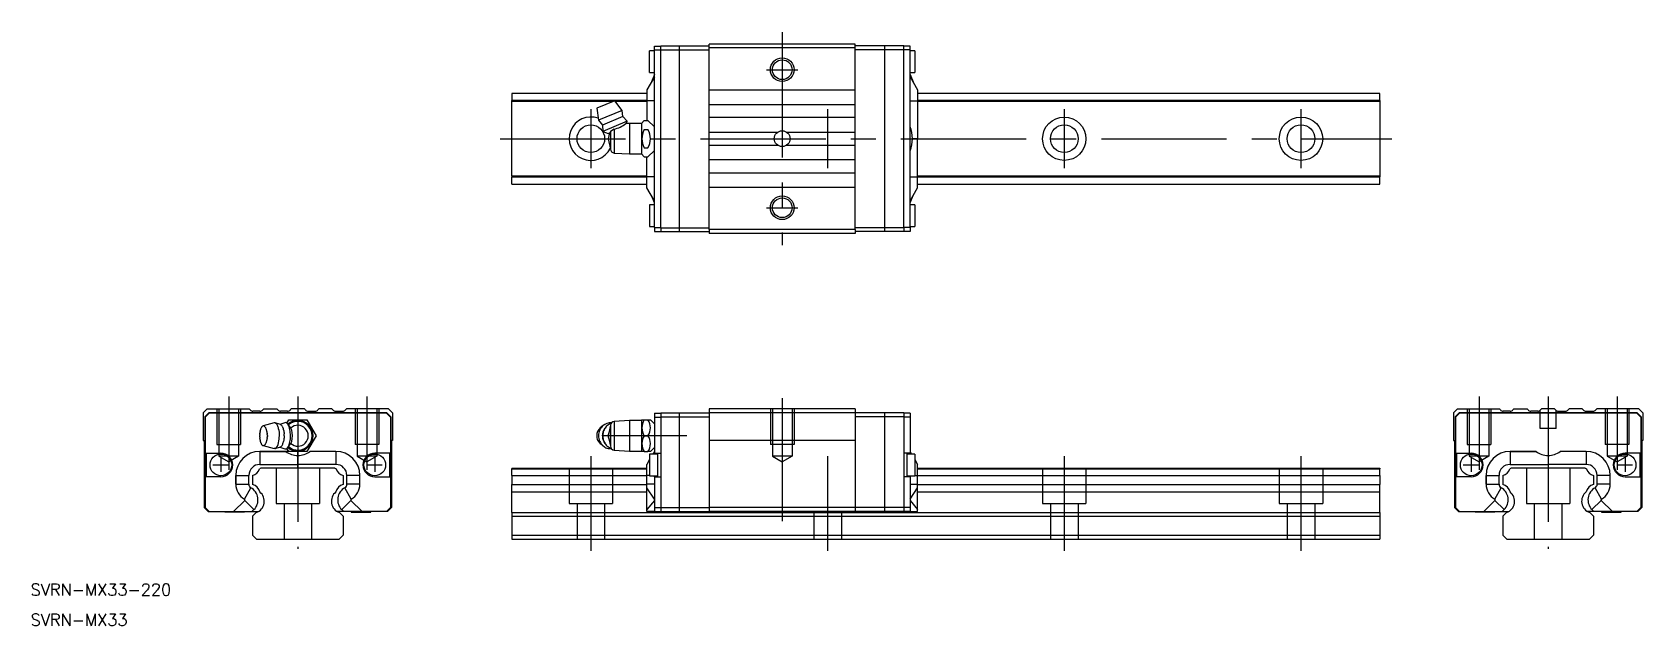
# Model space of a CAD drawing. Extents: x -67 to 341, y -22 to 128.
import ezdxf

# ---------------------------------------------------------------- set-up
doc = ezdxf.new("R2010")
doc.units = 0
doc.linetypes.add('CENTER', pattern=[50.8, 31.75, -6.35, 6.35, -6.35])
doc.linetypes.add('DASHED', pattern=[19.05, 12.7, -6.35])
doc.layers.get('0').update_dxf_attribs({"linetype": 'CONTINUOUS'})
doc.layers.add('CENTER', color=1, linetype='CENTER')
doc.styles.get("Standard").update_dxf_attribs({"font": 'txt.shx', "height": 3, "bigfont": 'bigfont.shx'})

msp = doc.modelspace()

# ---------------------------------------------------------------- linework, layer by layer
at = {"color": 7, "linetype": 'CONTINUOUS'}
for p, q in [((89.17, 118.25), (89.17, 123.75)), ((89.17, 118.25), (89.17, 123.75)), ((90.37, 123.75), (89.17, 123.75)), ((90.37, 123.75), (89.17, 123.75)), ((90.37, 125), (91.97, 125)), ((90.37, 124), (90.37, 125)), ((90.37, 79), (90.37, 124)), ((90.37, 124), (91.97, 124)), ((91.97, 125.05), (104.27, 125.05)), ((91.97, 124.05), (91.97, 125.05)), ((91.97, 78.95), (91.97, 124.05)), ((91.97, 124.05), (104.27, 124.05)), ((96.77, 77.95), (96.77, 125.05)), ((141.27, 125.5), (104.27, 125.5)), ((104.27, 124.5), (104.27, 125.5)), ((141.27, 124.5), (104.27, 124.5)), ((104.27, 78.5), (104.27, 124.5)), ((141.27, 124.5), (141.27, 125.5)), ((153.57, 125.05), (141.27, 125.05)), ((141.27, 78.5), (141.27, 124.5)), ((153.57, 124.05), (141.27, 124.05)), ((148.77, 77.95), (148.77, 125.05)), ((153.57, 124.05), (153.57, 125.05)), ((155.17, 125), (153.57, 125)), ((153.57, 78.95), (153.57, 124.05)), ((155.17, 124), (153.57, 124)), ((155.17, 124), (155.17, 125)), ((155.17, 79), (155.17, 124)), ((156.37, 123.75), (155.17, 123.75)), ((156.37, 123.75), (156.37, 118.25)), ((90.37, 117.23), (88.47, 113.93)), ((90.37, 117.23), (88.47, 113.93)), ((89.17, 118.25), (90.37, 118.25)), ((89.17, 118.25), (90.37, 118.25)), ((90.37, 117.78), (89.6, 115.9)), ((90.37, 117.78), (89.6, 115.9)), ((155.17, 118.25), (156.37, 118.25)), ((155.17, 117.78), (155.94, 115.9)), ((155.17, 117.23), (157.07, 113.93)), ((88.47, 113), (54.27, 113)), ((54.27, 113), (54.27, 111.2)), ((88.47, 111.2), (54.27, 111.2)), ((54.27, 110.9), (54.27, 111.2)), ((54.27, 92.1), (54.27, 110.9)), ((79.8, 110.9), (54.27, 110.9)), ((80.38, 111.14), (75.76, 109.23)), ((82.23, 108.66), (80.38, 111.14)), ((88.47, 110.9), (80.56, 110.9)), ((88.47, 113.93), (88.47, 111.13)), ((88.47, 113.93), (88.47, 111.13)), ((88.47, 111.13), (88.47, 106.12)), ((88.47, 111.13), (88.47, 106.12)), ((90.37, 111.13), (88.47, 111.13)), ((90.37, 111.13), (88.47, 111.13)), ((141.27, 113.85), (104.27, 113.85)), ((155.17, 111.13), (157.07, 111.13)), ((157.07, 113.93), (157.07, 111.13)), ((274.27, 113), (157.07, 113)), ((274.27, 111.2), (157.07, 111.2)), ((157.07, 111.13), (157.07, 101.5)), ((274.27, 110.9), (157.07, 110.9)), ((274.27, 111.2), (274.27, 113)), ((274.27, 111.2), (274.27, 110.9)), ((274.27, 110.9), (274.27, 92.1)), ((75.76, 109.23), (76.21, 106.17)), ((82.23, 108.66), (76.21, 106.17)), ((76.21, 106.17), (77.18, 104.94)), ((82.41, 107.11), (77.18, 104.94)), ((82.41, 107.11), (82.23, 108.66)), ((83.46, 105.92), (82.41, 107.11)), ((104.27, 110.15), (141.27, 110.15)), ((141.27, 106.85), (104.27, 106.85)), ((77.18, 104.94), (77.28, 103.36)), ((83.46, 105.92), (77.28, 103.36)), ((77.28, 103.36), (78.67, 102.86)), ((78.67, 102.86), (79.15, 103.05)), ((79.01, 103), (78.67, 101.5)), ((79.27, 103.31), (79.15, 103.05)), ((80.15, 103.95), (79.27, 103.31)), ((79.27, 103.31), (79.27, 98.85)), ((80.15, 103.95), (80.15, 97.86)), ((83.18, 105.32), (83.46, 105.92)), ((84.07, 105.37), (83.18, 105.32)), ((83.18, 105.32), (83.18, 105.32)), ((83.18, 105.32), (83.18, 105.32)), ((84.07, 105.37), (84.07, 97.63)), ((87.07, 105.37), (84.07, 105.37)), ((87.81, 106.12), (87.07, 105.37)), ((87.07, 105.37), (87.07, 97.63)), ((87.81, 106.12), (88.75, 106.12)), ((87.81, 103.81), (88.75, 103.81)), ((90.37, 104.5), (88.75, 106.12)), ((104.27, 103.15), (121.64, 103.15)), ((123.9, 103.15), (141.27, 103.15)), ((78.67, 101.5), (79.27, 98.85)), ((87.81, 99.19), (88.75, 99.19)), ((88.75, 96.88), (90.37, 98.5)), ((104.27, 99.85), (121.64, 99.85)), ((123.9, 99.85), (141.27, 99.85)), ((157.07, 101.5), (155.76, 101.5)), ((157.07, 91.87), (157.07, 101.5)), ((80.15, 97.86), (84.07, 97.63)), ((84.07, 97.63), (87.07, 97.63)), ((87.07, 97.63), (87.81, 96.88)), ((87.81, 96.88), (88.75, 96.88)), ((88.47, 91.87), (88.47, 96.88)), ((141.27, 96.15), (104.27, 96.15)), ((54.27, 92.1), (88.47, 92.1)), ((54.27, 92.1), (54.27, 91.8)), ((54.27, 91.8), (88.47, 91.8)), ((54.27, 90), (54.27, 91.8)), ((54.27, 90), (88.47, 90)), ((88.47, 89.07), (88.47, 91.87)), ((90.37, 91.87), (88.47, 91.87)), ((104.27, 92.85), (141.27, 92.85)), ((155.17, 91.87), (157.07, 91.87)), ((157.07, 92.1), (274.27, 92.1)), ((157.07, 89.07), (157.07, 91.87)), ((157.07, 91.8), (274.27, 91.8)), ((157.07, 90), (274.27, 90)), ((274.27, 92.1), (274.27, 91.8)), ((274.27, 90), (274.27, 91.8)), ((90.37, 85.77), (88.47, 89.07)), ((90.37, 85.22), (89.6, 87.1)), ((141.27, 89.15), (104.27, 89.15)), ((155.17, 85.77), (157.07, 89.07)), ((155.17, 85.22), (155.94, 87.1)), ((89.17, 84.75), (89.17, 79.25)), ((90.37, 84.75), (89.17, 84.75)), ((156.37, 84.75), (155.17, 84.75)), ((156.37, 84.75), (156.37, 79.25)), ((89.17, 79.25), (90.37, 79.25)), ((90.37, 79), (90.37, 78)), ((90.37, 79), (91.97, 79)), ((90.37, 78), (91.97, 78)), ((91.97, 78.95), (104.27, 78.95)), ((91.97, 78.95), (91.97, 77.95)), ((91.97, 77.95), (104.27, 77.95)), ((141.27, 78.5), (104.27, 78.5)), ((104.27, 78.5), (104.27, 77.5)), ((153.57, 78.95), (141.27, 78.95)), ((141.27, 78.5), (141.27, 77.5)), ((153.57, 77.95), (141.27, 77.95)), ((155.17, 79), (153.57, 79)), ((153.57, 78.95), (153.57, 77.95)), ((155.17, 78), (153.57, 78)), ((155.17, 79.25), (156.37, 79.25)), ((155.17, 79), (155.17, 78)), ((141.27, 77.5), (104.27, 77.5)), ((-23, 33), (-24, 32)), ((-23, 33), (-12.35, 33)), ((-12.09, 32.74), (-12.35, 33)), ((-8.65, 33), (-8.91, 32.74)), ((-8.65, 33), (-5.35, 33)), ((-5.09, 32.74), (-5.35, 33)), ((-1.65, 33), (-1.91, 32.74)), ((1.65, 33), (-1.65, 33)), ((1.65, 33), (1.91, 32.74)), ((5.09, 32.74), (5.35, 33)), ((8.65, 33), (5.35, 33)), ((8.65, 33), (8.91, 32.74)), ((12.09, 32.74), (12.35, 33)), ((23, 33), (12.35, 33)), ((23, 33), (24, 32)), ((141.27, 33), (104.27, 33)), ((104.27, 33), (104.27, 32)), ((141.27, 33), (141.27, 32)), ((293.91, 33), (292.91, 32)), ((293.91, 33), (304.56, 33)), ((304.81, 32.74), (304.56, 33)), ((308.26, 33), (308, 32.74)), ((308.26, 33), (311.56, 33)), ((311.81, 32.74), (311.56, 33)), ((315.26, 33), (315, 32.74)), ((318.56, 33), (315.26, 33)), ((318.56, 33), (318.81, 32.74)), ((322, 32.74), (322.26, 33)), ((325.56, 33), (322.26, 33)), ((325.56, 33), (325.81, 32.74)), ((329, 32.74), (329.26, 33)), ((339.91, 33), (329.26, 33)), ((339.91, 33), (340.91, 32)), ((-24, 32), (-24, 25)), ((-22.55, 32), (-23.55, 31)), ((-23.55, 31), (-23.55, 17.05)), ((-22.5, 31.9), (-23.5, 30.9)), ((-23.5, 30.9), (-23.5, 21.8)), ((22.55, 32), (-22.55, 32)), ((22.5, 31.9), (-22.5, 31.9)), ((-11.6, 32.05), (-11.88, 32.05)), ((-9.61, 32.45), (-11.39, 32.45)), ((-6.04, 29.44), (-8.78, 28.69)), ((-4.4, 29.02), (-5.77, 29.44)), ((-3.32, 29.51), (-4.54, 29.06)), ((-2.61, 32.45), (-4.39, 32.45)), ((-2.77, 29.4), (-2.31, 30.2)), ((-2.14, 28.62), (-2.56, 29.18)), ((-2.31, 30.2), (2.31, 30.2)), ((-1.81, 28.13), (-2.14, 28.62)), ((2.31, 30.2), (4.62, 26.2)), ((2.61, 32.45), (4.39, 32.45)), ((9.61, 32.45), (11.39, 32.45)), ((22.5, 31.9), (23.5, 30.9)), ((22.55, 32), (23.55, 31)), ((23.5, 30.9), (23.5, 21.8)), ((23.55, 31), (23.55, 8)), ((24, 32), (24, 25)), ((77.38, 28.78), (76.66, 28.18)), ((79.27, 28.85), (78.67, 26.2)), ((79.27, 28.85), (79.27, 23.55)), ((84.07, 30.07), (80.15, 29.84)), ((80.15, 29.84), (80.15, 22.56)), ((84.07, 30.07), (84.07, 22.32)), ((87.07, 30.07), (84.07, 30.07)), ((87.2, 30.2), (87.07, 30.07)), ((87.07, 30.07), (87.07, 22.32)), ((87.2, 30.2), (87.81, 30.2)), ((87.81, 30.2), (88.75, 30.2)), ((88.75, 30.2), (89.37, 30.2)), ((90.37, 29.2), (89.37, 30.2)), ((90.37, 31.9), (91.97, 31.9)), ((90.37, 31.9), (90.37, 30.9)), ((90.37, 30.9), (90.37, 21.8)), ((90.37, 30.9), (91.97, 30.9)), ((91.97, 32), (104.27, 32)), ((91.97, 32), (91.97, 31)), ((91.97, 31), (104.27, 31)), ((91.97, 31), (91.97, 8)), ((96.77, 7), (96.77, 32)), ((102.27, 32.05), (104.27, 32.05)), ((102.27, 32), (102.27, 32.05)), ((141.27, 32), (104.27, 32)), ((104.27, 32), (104.27, 25)), ((153.57, 32), (141.27, 32)), ((141.27, 32), (141.27, 25)), ((153.57, 31), (141.27, 31)), ((148.77, 7), (148.77, 32)), ((153.57, 32), (153.57, 31)), ((155.17, 31.9), (153.57, 31.9)), ((153.57, 31), (153.57, 8)), ((155.17, 30.9), (153.57, 30.9)), ((155.17, 31.9), (155.17, 30.9)), ((155.17, 30.9), (155.17, 21.8)), ((292.91, 32), (292.91, 25)), ((294.36, 32), (293.36, 31)), ((293.36, 31), (293.36, 17.05)), ((294.41, 31.9), (293.41, 30.9)), ((293.41, 30.9), (293.41, 21.8)), ((339.46, 32), (294.36, 32)), ((339.41, 31.9), (294.41, 31.9)), ((305.31, 32.05), (305.02, 32.05)), ((307.29, 32.45), (305.52, 32.45)), ((314.29, 32.45), (312.52, 32.45)), ((319.52, 32.45), (321.29, 32.45)), ((326.52, 32.45), (328.29, 32.45)), ((339.41, 31.9), (340.41, 30.9)), ((339.46, 32), (340.46, 31)), ((340.41, 30.9), (340.41, 21.8)), ((340.46, 31), (340.46, 8)), ((340.91, 32), (340.91, 25)), ((-24, 25), (-23.75, 25)), ((-23.75, 25), (-23.75, 8)), ((-1.55, 27.63), (-1.81, 28.13)), ((-1.81, 24.27), (-1.55, 24.77)), ((4.62, 26.2), (2.31, 22.2)), ((23.75, 25), (23.75, 8)), ((24, 25), (23.75, 25)), ((78.67, 26.2), (79.27, 23.55)), ((87.81, 26.2), (88.75, 26.2)), ((141.27, 25), (104.27, 25)), ((104.27, 25), (104.27, 8)), ((141.27, 25), (141.27, 8)), ((292.91, 25), (293.16, 25)), ((293.16, 25), (293.16, 8)), ((340.66, 25), (340.66, 8)), ((340.91, 25), (340.66, 25)), ((-23.5, 21.8), (-19.5, 21.8)), ((-23.25, 21.8), (-23.25, 15.8)), ((-3.04, 22.23), (-9.63, 22.23)), ((-9.63, 22.23), (-3.04, 22.23)), ((-9.63, 22.23), (-9.63, 18.93)), ((-9.63, 22.23), (-9.63, 18.93)), ((-8.78, 23.71), (-6.04, 22.96)), ((-5.77, 22.96), (-4.4, 23.38)), ((-4.54, 23.34), (-3.32, 22.89)), ((-2.33, 22.23), (-3.04, 22.23)), ((-2.31, 22.2), (-2.77, 23)), ((-2.56, 23.22), (-2.14, 23.78)), ((2.31, 22.2), (-2.31, 22.2)), ((-2.14, 23.78), (-1.81, 24.27)), ((0, 21.22), (0, 22.2)), ((0, 21.21), (0, 21.22)), ((0, 21.2), (0, 21.21)), ((0, 18.93), (0, 21.2)), ((0, 18.93), (0, 21.2)), ((9.63, 22.23), (3.04, 22.23)), ((9.63, 22.23), (9.63, 18.93)), ((23.5, 21.8), (19.5, 21.8)), ((23.25, 21.8), (23.25, 15.8)), ((23.25, 21.8), (23.25, 15.8)), ((80.15, 22.56), (84.07, 22.32)), ((84.07, 22.32), (87.07, 22.32)), ((87.07, 22.32), (87.2, 22.2)), ((87.81, 22.2), (87.2, 22.2)), ((87.81, 22.2), (88.75, 22.2)), ((89.37, 22.2), (88.75, 22.2)), ((89.17, 21.55), (89.17, 16.05)), ((91.17, 21.55), (89.17, 21.55)), ((89.37, 22.2), (90.37, 23.2)), ((90.37, 22.23), (89.98, 21.55)), ((90.37, 21.8), (91.97, 21.8)), ((90.37, 21.55), (90.37, 21.8)), ((91.17, 21.8), (91.17, 15.8)), ((91.17, 21.8), (91.17, 15.8)), ((155.17, 21.8), (153.57, 21.8)), ((154.37, 21.8), (154.37, 15.8)), ((156.37, 21.55), (154.37, 21.55)), ((155.17, 22.23), (155.56, 21.55)), ((155.17, 21.55), (155.17, 21.8)), ((156.37, 21.55), (156.37, 16.05)), ((293.41, 21.8), (297.41, 21.8)), ((293.66, 21.8), (293.66, 15.8)), ((307.28, 22.23), (307.28, 18.93)), ((307.28, 22.23), (307.28, 18.93)), ((307.28, 22.23), (313.87, 22.23)), ((313.87, 22.23), (307.28, 22.23)), ((326.54, 22.23), (319.95, 22.23)), ((326.54, 22.23), (326.54, 18.93)), ((340.41, 21.8), (336.41, 21.8)), ((340.16, 21.8), (340.16, 15.8)), ((340.16, 21.8), (340.16, 15.8)), ((-23.55, 17.05), (-23.55, 12.95)), ((-23.55, 12.95), (-23.55, 17.05)), ((-23.55, 17.05), (-23.25, 17.05)), ((-9.4, 18), (-9.7, 17.83)), ((-9.63, 18.93), (0, 18.93)), ((-9.63, 18.93), (0, 18.93)), ((9.4, 18), (-9.4, 18)), ((9.63, 18.93), (0, 18.93)), ((0, 18), (0, 18.93)), ((9.4, 18), (9.7, 17.83)), ((54.27, 18), (88.47, 18)), ((54.27, 18), (54.27, 17.83)), ((54.27, 17.83), (88.47, 17.83)), ((54.27, 16.15), (54.27, 17.83)), ((89.17, 20.15), (88.47, 18.93)), ((88.47, 16.13), (88.47, 18.93)), ((156.37, 20.15), (157.07, 18.93)), ((157.07, 16.13), (157.07, 18.93)), ((157.07, 18), (274.27, 18)), ((157.07, 17.83), (274.27, 17.83)), ((274.27, 18), (274.27, 17.83)), ((274.27, 16.15), (274.27, 17.83)), ((293.36, 12.95), (293.36, 17.05)), ((293.36, 17.05), (293.36, 12.95)), ((293.36, 17.05), (293.66, 17.05)), ((307.51, 18), (307.2, 17.83)), ((307.28, 18.93), (316.91, 18.93)), ((307.28, 18.93), (316.91, 18.93)), ((326.31, 18), (307.51, 18)), ((326.54, 18.93), (316.91, 18.93)), ((326.31, 18), (326.61, 17.83)), ((-23.55, 12.95), (-23.55, 8)), ((-23.55, 12.95), (-23.5, 12.95)), ((-23.5, 15.8), (-23.5, 8)), ((-19.5, 15.8), (-23.5, 15.8)), ((-15.73, 16.13), (-15.73, 13.9)), ((-15.73, 13.9), (-15.73, 16.13)), ((-15.73, 16.13), (-12.43, 16.13)), ((-15.73, 16.13), (-12.43, 16.13)), ((-15.73, 13.9), (-12.43, 13.9)), ((-15.73, 13.9), (-12.43, 13.9)), ((-13.51, 10.14), (-11.91, 13.03)), ((-13.51, 10.14), (-11.91, 13.03)), ((-12.43, 13.9), (-12.43, 16.13)), ((-12.43, 13.9), (-12.43, 16.13)), ((-11.5, 16.15), (-11.5, 13.85)), ((11.5, 16.15), (11.5, 13.85)), ((13.51, 10.14), (11.91, 13.03)), ((15.73, 16.13), (12.43, 16.13)), ((12.43, 13.9), (12.43, 16.13)), ((15.73, 13.9), (12.43, 13.9)), ((15.73, 13.9), (15.73, 16.13)), ((19.5, 15.8), (23.5, 15.8)), ((23.5, 15.8), (23.5, 8)), ((54.27, 16.15), (88.47, 16.15)), ((54.27, 16.15), (54.27, 13.85)), ((54.27, 13.85), (88.47, 13.85)), ((54.27, 11.96), (54.27, 13.85)), ((88.47, 13.9), (88.47, 16.13)), ((89.17, 16.13), (88.47, 16.13)), ((90.37, 13.9), (88.47, 13.9)), ((88.47, 13.03), (88.47, 13.9)), ((90.37, 10.14), (88.47, 13.03)), ((88.47, 7.49), (88.47, 13.03)), ((89.17, 16.05), (91.17, 16.05)), ((90.37, 15.8), (90.37, 16.05)), ((90.37, 15.8), (90.37, 8)), ((90.37, 15.8), (91.97, 15.8)), ((155.17, 15.8), (153.57, 15.8)), ((154.37, 16.05), (156.37, 16.05)), ((155.17, 15.8), (155.17, 16.05)), ((155.17, 15.8), (155.17, 8)), ((155.17, 13.9), (157.07, 13.9)), ((155.17, 10.14), (157.07, 13.03)), ((156.37, 16.13), (157.07, 16.13)), ((157.07, 16.15), (274.27, 16.15)), ((157.07, 13.9), (157.07, 16.13)), ((157.07, 13.03), (157.07, 13.9)), ((157.07, 13.85), (274.27, 13.85)), ((157.07, 7.49), (157.07, 13.03)), ((274.27, 16.15), (274.27, 13.85)), ((274.27, 11.96), (274.27, 13.85)), ((293.36, 12.95), (293.36, 8)), ((293.36, 12.95), (293.41, 12.95)), ((293.41, 15.8), (293.41, 8)), ((297.41, 15.8), (293.41, 15.8)), ((301.18, 16.13), (304.48, 16.13)), ((301.18, 16.13), (304.48, 16.13)), ((301.18, 13.9), (301.18, 16.13)), ((301.18, 16.13), (301.18, 13.9)), ((301.18, 13.9), (304.48, 13.9)), ((301.18, 13.9), (304.48, 13.9)), ((303.4, 10.14), (304.99, 13.03)), ((303.4, 10.14), (304.99, 13.03)), ((304.48, 13.9), (304.48, 16.13)), ((304.48, 13.9), (304.48, 16.13)), ((305.41, 16.15), (305.41, 13.85)), ((328.41, 16.15), (328.41, 13.85)), ((330.41, 10.14), (328.82, 13.03)), ((332.64, 16.13), (329.34, 16.13)), ((329.34, 13.9), (329.34, 16.13)), ((332.64, 13.9), (329.34, 13.9)), ((332.64, 13.9), (332.64, 16.13)), ((336.41, 15.8), (340.41, 15.8)), ((340.41, 15.8), (340.41, 8)), ((-13.46, 9.82), (-16.28, 7)), ((-16.28, 7), (-13.46, 9.82)), ((-13.46, 9.82), (-11.13, 7.49)), ((-13.46, 9.82), (-11.13, 7.49)), ((13.46, 9.82), (11.13, 7.49)), ((16.28, 7), (13.46, 9.82)), ((54.27, 6.76), (54.27, 11.96)), ((54.27, 11.96), (88.47, 11.96)), ((90.37, 9.82), (88.47, 7.49)), ((155.17, 9.82), (157.07, 7.49)), ((157.07, 11.96), (274.27, 11.96)), ((274.27, 6.76), (274.27, 11.96)), ((300.62, 7), (303.44, 9.82)), ((303.44, 9.82), (300.62, 7)), ((303.44, 9.82), (305.78, 7.49)), ((303.44, 9.82), (305.78, 7.49)), ((330.37, 9.82), (328.03, 7.49)), ((333.19, 7), (330.37, 9.82)), ((-23.75, 8), (-22.75, 7)), ((-23.55, 8), (-22.55, 7)), ((-23.5, 8), (-22.5, 7)), ((-22.75, 7), (-22.55, 7)), ((-22.55, 7), (-22.5, 7)), ((-22.5, 7), (-16.28, 7)), ((-18.5, 6.96), (-18.5, 6.8)), ((-13.5, 6.8), (-18.5, 6.8)), ((-16.28, 7), (-11.62, 7)), ((-16.28, 7), (-11.62, 7)), ((-13.5, 6.8), (-13.5, 7)), ((-11.62, 7), (-11.13, 7.49)), ((-11.62, 7), (-11.13, 7.49)), ((-11.62, 7), (-10, 7)), ((-11.62, 7), (-10, 7)), ((-10.54, 6.76), (-11.5, 5.8)), ((-11.5, 5.8), (-11.5, 1)), ((11.62, 7), (10, 7)), ((10.54, 6.76), (11.5, 5.8)), ((11.62, 7), (11.13, 7.49)), ((11.5, 5.8), (11.5, 1)), ((16.28, 7), (11.62, 7)), ((13.5, 7), (13.5, 6.8)), ((13.5, 6.8), (18.5, 6.8)), ((22.5, 7), (16.28, 7)), ((18.5, 6.8), (18.5, 7)), ((23.5, 8), (22.5, 7)), ((22.55, 7), (22.5, 7)), ((23.55, 8), (22.55, 7)), ((22.75, 7), (22.55, 7)), ((23.75, 8), (22.75, 7)), ((54.27, 6.76), (274.27, 6.76)), ((54.27, 6.76), (54.27, 5.8)), ((54.27, 5.8), (274.27, 5.8)), ((54.27, 5.8), (54.27, 1)), ((88.47, 7), (88.47, 7.49)), ((90.37, 7), (88.47, 7)), ((90.37, 8), (90.37, 7)), ((90.37, 8), (91.97, 8)), ((90.37, 7), (91.97, 7)), ((91.97, 8), (91.97, 7)), ((91.97, 8), (104.27, 8)), ((91.97, 7), (104.27, 7)), ((141.27, 8), (104.27, 8)), ((104.27, 8), (104.27, 7)), ((141.27, 7), (104.27, 7)), ((141.27, 8), (141.27, 7)), ((153.57, 8), (141.27, 8)), ((153.57, 7), (141.27, 7)), ((153.57, 8), (153.57, 7)), ((155.17, 8), (153.57, 8)), ((155.17, 7), (153.57, 7)), ((155.17, 8), (155.17, 7)), ((155.17, 7), (157.07, 7)), ((157.07, 7), (157.07, 7.49)), ((274.27, 6.76), (274.27, 5.8)), ((274.27, 5.8), (274.27, 1)), ((293.16, 8), (294.16, 7)), ((293.36, 8), (294.36, 7)), ((293.41, 8), (294.41, 7)), ((294.16, 7), (294.36, 7)), ((294.36, 7), (294.41, 7)), ((294.41, 7), (300.62, 7)), ((298.41, 6.96), (298.41, 6.8)), ((303.41, 6.8), (298.41, 6.8)), ((300.62, 7), (305.29, 7)), ((300.62, 7), (305.29, 7)), ((303.41, 6.8), (303.41, 7)), ((305.29, 7), (305.78, 7.49)), ((305.29, 7), (305.78, 7.49)), ((305.29, 7), (306.9, 7)), ((305.29, 7), (306.9, 7)), ((306.36, 6.76), (305.41, 5.8)), ((305.41, 5.8), (305.41, 1)), ((328.52, 7), (326.91, 7)), ((327.45, 6.76), (328.41, 5.8)), ((328.52, 7), (328.03, 7.49)), ((328.41, 5.8), (328.41, 1)), ((333.19, 7), (328.52, 7)), ((330.41, 7), (330.41, 6.8)), ((330.41, 6.8), (335.41, 6.8)), ((339.41, 7), (333.19, 7)), ((335.41, 6.8), (335.41, 7)), ((340.41, 8), (339.41, 7)), ((339.46, 7), (339.41, 7)), ((340.46, 8), (339.46, 7)), ((339.66, 7), (339.46, 7)), ((340.66, 8), (339.66, 7)), ((-11.5, 1), (-10.5, 0)), ((-10.5, 0), (10.5, 0)), ((11.5, 1), (10.5, 0)), ((54.27, 1), (274.27, 1)), ((54.27, 1), (54.27, 0)), ((54.27, 0), (274.27, 0)), ((274.27, 1), (274.27, 0)), ((305.41, 1), (306.41, 0)), ((306.41, 0), (327.41, 0)), ((328.41, 1), (327.41, 0))]:
    msp.add_line(p, q, dxfattribs=at)
at = {"color": 3, "linetype": 'DASHED'}
for p, q in [((-20.5, 33), (-20.5, 24)), ((-20, 33), (-20, 21)), ((-15, 33), (-15, 21)), ((-14.5, 33), (-14.5, 24)), ((14.5, 33), (14.5, 24)), ((15, 33), (15, 21)), ((20, 33), (20, 21)), ((20.5, 33), (20.5, 24)), ((119.77, 33), (119.77, 24)), ((120.27, 33), (120.27, 21)), ((125.27, 33), (125.27, 21)), ((125.77, 33), (125.77, 24)), ((296.41, 33), (296.41, 24)), ((296.91, 33), (296.91, 21)), ((301.91, 33), (301.91, 21)), ((302.41, 33), (302.41, 24)), ((314.91, 28), (314.91, 32.66)), ((318.91, 28), (318.91, 32.66)), ((331.41, 33), (331.41, 24)), ((331.91, 33), (331.91, 21)), ((336.91, 33), (336.91, 21)), ((337.41, 33), (337.41, 24)), ((318.91, 28), (314.91, 28)), ((-20.5, 24), (-14.5, 24)), ((-20, 21), (-17.5, 19.56)), ((-15, 21), (-20, 21)), ((-15, 21), (-17.5, 19.56)), ((20.5, 24), (14.5, 24)), ((20, 21), (15, 21)), ((15, 21), (17.5, 19.56)), ((20, 21), (17.5, 19.56)), ((125.77, 24), (119.77, 24)), ((120.27, 21), (122.77, 19.56)), ((125.27, 21), (120.27, 21)), ((125.27, 21), (122.77, 19.56)), ((296.41, 24), (302.41, 24)), ((301.91, 21), (296.91, 21)), ((296.91, 21), (299.41, 19.56)), ((301.91, 21), (299.41, 19.56)), ((337.41, 24), (331.41, 24)), ((336.91, 21), (331.91, 21)), ((331.91, 21), (334.41, 19.56)), ((336.91, 21), (334.41, 19.56)), ((-5.5, 18), (-5.5, 9)), ((5.5, 18), (5.5, 9)), ((68.77, 18), (68.77, 9)), ((79.77, 18), (79.77, 9)), ((188.77, 18), (188.77, 9)), ((199.77, 18), (199.77, 9)), ((248.77, 18), (248.77, 9)), ((259.77, 18), (259.77, 9)), ((311.41, 18), (311.41, 9)), ((322.41, 18), (322.41, 9)), ((-5.5, 9), (5.5, 9)), ((-3.5, 9), (-3.5, 0)), ((3.5, 9), (3.5, 0)), ((68.77, 9), (79.77, 9)), ((70.77, 9), (70.77, 0)), ((77.77, 9), (77.77, 0)), ((188.77, 9), (199.77, 9)), ((190.77, 9), (190.77, 0)), ((197.77, 9), (197.77, 0)), ((248.77, 9), (259.77, 9)), ((250.77, 9), (250.77, 0)), ((257.77, 9), (257.77, 0)), ((311.41, 9), (322.41, 9)), ((313.41, 9), (313.41, 0)), ((320.41, 9), (320.41, 0)), ((130.77, 6.76), (130.77, 0)), ((137.77, 6.76), (137.77, 0))]:
    msp.add_line(p, q, dxfattribs=at)
at = {"linetype": 'CONTINUOUS'}
for p, q in [((-5.77, 29.44), (-6.04, 29.44)), ((-5.77, 22.96), (-6.04, 22.96))]:
    msp.add_line(p, q, dxfattribs=at)
at = {"color": 3, "linetype": 'CONTINUOUS'}
for centre in [(122.77, 119), (122.77, 84)]:
    msp.add_circle(centre, 3, dxfattribs=at)
at = {"color": 7, "linetype": 'CONTINUOUS'}
for centre, radius in [((122.77, 119), 2.5), ((194.27, 101.5), 5.5), ((254.27, 101.5), 5.5), ((74.27, 101.5), 3.5), ((122.77, 101.5), 2), ((194.27, 101.5), 3.5), ((254.27, 101.5), 3.5), ((122.77, 84), 2.5), ((-19.5, 18.8), 2.75), ((-19.5, 18.8), 2.75), ((19.5, 18.8), 2.75), ((297.41, 18.8), 2.75), ((297.41, 18.8), 2.75), ((336.41, 18.8), 2.75)]:
    msp.add_circle(centre, radius, dxfattribs=at)
for centre, radius, start, end in [((74.27, 101.5), 5.5, 70.1798, 334.0411), ((78.73, 111.1), 7.29, 281.2292, 307.55), ((91.82, 101.5), 4.62, 150.0104, 209.9896), ((84.75, 101.5), 4.62, 330.0001, 29.9999), ((148.05, 101.57), 7.71, 359.4563, 22.6234), ((80.27, 98.85), 1, 180, 263.2229), ((148.05, 101.43), 7.71, 337.3766, 0.5437), ((-11.39, 33.45), 1, 225, 270), ((-9.61, 33.45), 1, 270, 315), ((-4.39, 33.45), 1, 225, 270), ((-2.61, 33.45), 1, 270, 315), ((2.61, 33.45), 1, 225, 270), ((4.39, 33.45), 1, 270, 315), ((9.61, 33.45), 1, 225, 270), ((11.39, 33.45), 1, 270, 315), ((305.52, 33.45), 1, 225, 270), ((307.29, 33.45), 1, 270, 315), ((312.52, 33.45), 1, 225, 270), ((314.29, 33.45), 1, 270, 315), ((319.52, 33.45), 1, 225, 270), ((321.29, 33.45), 1, 270, 315), ((326.52, 33.45), 1, 225, 270), ((328.29, 33.45), 1, 270, 315), ((-11.88, 26.05), 6, 90, 97.5568), ((-11.6, 26.55), 5.5, 82.1067, 90), ((-8.72, 28.2), 0.49, 97.1639, 144.2871), ((-8.83, 28.06), 0.628, 42.7713, 85.8209), ((-6.18, 28.44), 1.08, 21.0278, 67.2834), ((-25.74, 20.92), 22.03, 18.6519, 21.0278), ((-4.99, 27.75), 1.39, 55.0676, 65.0564), ((-4.56, 28.36), 0.646, 25.4744, 55.0676), ((16.46, 38.38), 22.64, 205.4744, 206.7542), ((-3.14, 29.03), 0.511, 60.8171, 110.5992), ((-3.37, 28.62), 0.984, 34.9878, 60.8171), ((-5.21, 27.33), 3.23, 7.3525, 34.9878), ((0, 26.2), 3.88, 229.2393, 130.7607), ((0, 26.2), 3.64, 229.0058, 130.9942), ((0, 26.2), 2.65, 226.8285, 133.1715), ((79.51, 26.28), 3.29, 130.7852, 155.8923), ((79.23, 26.6), 2.86, 85.1547, 130.7852), ((80.47, 26.45), 3.11, 109.6894, 146.9357), ((80.27, 28.85), 1, 96.7771, 180), ((90.74, 28.2), 3.54, 145.6279, 214.3721), ((85.83, 28.2), 3.54, 325.6279, 34.3721), ((305.02, 26.05), 6, 90, 97.5568), ((305.31, 26.55), 5.5, 82.1067, 90), ((-7.82, 26.49), 1.81, 173.733, 180.0616), ((-13.35, 26.48), 3.71, 356.9724, 0.0616), ((-7.82, 26.19), 1.83, 176.9724, 183.2469), ((-13.35, 25.88), 3.72, 0.1617, 3.2469), ((-7.82, 25.89), 1.81, 180.1617, 186.4986), ((-13.47, 27.11), 3.87, 353.733, 356.7047), ((-13.49, 25.25), 3.89, 3.5403, 6.4986), ((-7.84, 26.78), 1.77, 170.1836, 176.7047), ((-7.84, 25.6), 1.77, 183.5403, 190.0814), ((-13.84, 27.82), 4.32, 350.1836, 352.8665), ((-13.88, 24.52), 4.37, 7.4277, 10.0814), ((-7.89, 27.08), 1.68, 165.9229, 172.8665), ((-7.89, 25.3), 1.67, 187.4277, 194.4141), ((-15.06, 28.87), 5.71, 345.9229, 347.9835), ((-15.23, 23.42), 5.9, 12.4183, 14.4141), ((-7.99, 27.37), 1.51, 160.0922, 167.9835), ((-8, 25.01), 1.5, 192.4183, 200.4132), ((-31.26, 35.8), 23.24, 340.0922, 340.6158), ((-8.23, 27.69), 1.18, 149.9462, 160.6158), ((-7.16, 27.08), 2.41, 144.2871, 149.9462), ((-9.66, 27.29), 1.76, 34.4113, 42.7713), ((-9.34, 27.51), 1.37, 24.8028, 34.4113), ((-13.66, 25.52), 6.13, 22.7591, 24.8028), ((-9.68, 25.2), 1.81, 336.6464, 343.3865), ((-9.7, 27.18), 1.84, 16.1339, 22.7591), ((-35.48, 32.9), 28.74, 343.3865, 343.8022), ((-41.36, 18.02), 34.79, 15.7913, 16.1339), ((-9.91, 25.47), 2.1, 343.8022, 349.4059), ((-9.92, 26.91), 2.12, 10.2366, 15.7913), ((26.22, 18.72), 34.65, 169.0693, 169.4059), ((23.12, 32.88), 31.46, 190.2366, 190.607), ((-10.04, 26.67), 2.29, 5.5412, 10.607), ((-10.04, 25.72), 2.28, 349.0693, 354.1585), ((8.45, 28.46), 16.29, 185.5412, 186.2483), ((8.81, 23.79), 16.67, 173.4671, 174.1585), ((-10.11, 26.43), 2.37, 1.408, 6.2483), ((-10.1, 25.96), 2.37, 353.4671, 358.3172), ((5.9, 25.49), 13.64, 177.4766, 178.3172), ((5.83, 26.82), 13.57, 181.408, 182.2531), ((-10.13, 26.19), 2.4, 357.4766, 2.2531), ((-8.85, 26.62), 4.21, 354.2322, 18.6519), ((-79.96, 33.81), 75.68, 352.8838, 354.2322), ((-24.16, 31.85), 21.76, 338.4782, 340.7177), ((-5, 27.56), 1.4, 7.3483, 26.7542), ((21.44, 30.97), 25.26, 187.3483, 189.748), ((-6.12, 25.54), 2.66, 340.7177, 1.156), ((1.47, 25.69), 4.94, 174.0912, 181.156), ((-5.24, 26.39), 1.81, 354.0912, 9.748), ((-8.05, 26.17), 6.23, 331.7244, 345.9353), ((-24.05, 24.9), 22.23, 3.3561, 7.3525), ((-6.97, 25.9), 5.12, 345.9353, 3.3561), ((-6.66, 26.2), 5.31, 344.3386, 15.6614), ((78.51, 26.19), 2.75, 156.3696, 179.7225), ((78.39, 26.19), 2.63, 179.7225, 204.1854), ((78.22, 26.31), 2.43, 129.9202, 156.3696), ((78.31, 26.15), 2.53, 204.1854, 229.5249), ((79.66, 26.21), 3.45, 155.8923, 180.1998), ((79.77, 26.21), 3.56, 180.1998, 203.7081), ((79.43, 26.06), 3.19, 203.7081, 230.0021), ((80.31, 26.19), 3.14, 141.4466, 179.7942), ((80.16, 26.19), 2.98, 179.7942, 196.5767), ((80.74, 26.22), 3.46, 163.2854, 180.3436), ((81.04, 26.22), 3.76, 180.3436, 196.0273), ((80.39, 26.26), 3.23, 196.5767, 217.9131), ((80.88, 26.18), 3.61, 146.9357, 163.2854), ((80.63, 26.1), 3.33, 196.0273, 213.7038), ((81.07, 26.2), 2.4, 154.7068, 179.7781), ((81.13, 26.22), 2.46, 180.3823, 205.1326), ((90.74, 24.2), 3.54, 145.6279, 214.3721), ((85.83, 24.2), 3.54, 325.6279, 34.3721), ((-19.5, 18.8), 3, 270, 90), ((-9.63, 16.13), 6.1, 90.0008, 179.9992), ((-9.63, 16.13), 6.1, 90.0008, 179.9992), ((-42.96, 12), 35.8, 20.0721, 20.4132), ((-8.25, 24.68), 1.15, 200.0721, 211.1208), ((-7.48, 25.15), 2.06, 211.1208, 217.8884), ((-8.72, 24.18), 0.477, 217.8884, 242.119), ((-8.77, 24.09), 0.381, 242.119, 267.2598), ((-8.82, 24.31), 0.597, 273.2202, 298.7005), ((-8.81, 24.3), 0.589, 298.7005, 314.972), ((-9.53, 25.01), 1.59, 314.972, 324.4048), ((-9.31, 24.86), 1.33, 324.4048, 334.4057), ((-13.18, 26.71), 5.62, 334.4057, 336.6464), ((-6.93, 24.69), 2.08, 304.0454, 352.8838), ((-4.7, 24.17), 0.842, 290.5673, 338.4782), ((-3.12, 23.79), 0.919, 257.7557, 277.7073), ((0, 26.2), 5, 232.5609, 270), ((-3.03, 23.12), 0.242, 277.7073, 306.3092), ((-2.06, 21.79), 1.41, 120.5653, 126.3092), ((-3.06, 23.49), 0.561, 300.5653, 331.7244), ((0, 26.2), 5, 270, 307.4391), ((9.63, 16.13), 6.1, 0.0008, 89.9992), ((19.5, 18.8), 3, 90, 270), ((108.07, 61.02), 48.38, 229.5249, 230.6346), ((79.28, 25.88), 2.95, 230.0021, 251.8623), ((80.65, 26.12), 3.36, 213.7038, 231.0042), ((79.22, 25.7), 2.76, 251.8623, 275.2328), ((80.37, 25.76), 2.9, 231.0042, 250.9998), ((80.27, 23.55), 1, 180, 263.2229), ((297.41, 18.8), 3, 270, 90), ((307.28, 16.13), 6.1, 90.0008, 179.9992), ((307.28, 16.13), 6.1, 90.0008, 179.9992), ((316.91, 26.2), 5, 232.5609, 270), ((316.91, 26.2), 5, 270, 307.4391), ((326.54, 16.13), 6.1, 0.0008, 89.9992), ((336.41, 18.8), 3, 90, 270), ((-9.63, 16.13), 2.8, 90, 180), ((-9.63, 16.13), 2.8, 90, 180), ((-12.08, 18.58), 2.5, 283.5091, 342.3449), ((9.63, 16.13), 2.8, 0, 90), ((12.08, 18.58), 2.5, 197.6551, 256.4909), ((307.28, 16.13), 2.8, 90, 180), ((307.28, 16.13), 2.8, 90, 180), ((304.82, 18.58), 2.5, 283.5091, 342.3449), ((326.54, 16.13), 2.8, 0, 90), ((328.99, 18.58), 2.5, 197.6551, 256.4909), ((-11.43, 13.9), 4.3, 180.0008, 241.1143), ((-11.43, 13.9), 4.3, 180.0008, 241.1143), ((-11.43, 13.9), 1, 180, 241.1151), ((-11.43, 13.9), 1, 180, 241.1151), ((-13.6, 9.96), 3.5, 315, 61.1151), ((-13.6, 9.96), 3.5, 315, 61.1151), ((-12.08, 11.42), 2.5, 12.4795, 76.4909), ((12.08, 11.42), 2.5, 103.5091, 167.5205), ((13.6, 9.96), 3.5, 118.8849, 225), ((11.43, 13.9), 1, 298.8849, 0), ((11.43, 13.9), 4.3, 298.8857, 359.9992), ((305.48, 13.9), 4.3, 180.0008, 241.1143), ((305.48, 13.9), 4.3, 180.0008, 241.1143), ((305.48, 13.9), 1, 180, 241.1151), ((305.48, 13.9), 1, 180, 241.1151), ((303.3, 9.96), 3.5, 315, 61.1151), ((303.3, 9.96), 3.5, 315, 61.1151), ((304.82, 11.42), 2.5, 12.4795, 76.4909), ((328.99, 11.42), 2.5, 103.5091, 167.5205), ((330.51, 9.96), 3.5, 118.8849, 225), ((328.34, 13.9), 1, 298.8849, 0), ((328.34, 13.9), 4.3, 298.8857, 359.9992), ((-13.6, 9.96), 0.2, 315.0002, 61.115), ((-11.5, 9.6), 3, 288.5944, 51.7585), ((11.5, 9.6), 3, 128.2415, 251.4056), ((13.6, 9.96), 0.2, 118.885, 224.9998), ((303.3, 9.96), 0.2, 315.0002, 61.115), ((305.41, 9.6), 3, 288.5944, 51.7585), ((328.41, 9.6), 3, 128.2415, 251.4056), ((330.51, 9.96), 0.2, 118.885, 224.9998)]:
    msp.add_arc(centre, radius, start, end, dxfattribs=at)
at = {"layer": 'CENTER', "color": 1, "linetype": 'CENTER'}
for p, q in [((122.77, 128.5), (122.77, 74.5)), ((118.77, 119), (126.77, 119)), ((74.27, 109), (74.27, 94)), ((134.27, 109), (134.27, 94)), ((194.27, 109), (194.27, 94)), ((254.27, 109), (254.27, 94)), ((51.27, 101.5), (277.27, 101.5)), ((118.77, 84), (126.77, 84)), ((-17.5, 36.12), (-17.5, 17.56)), ((0, 36.12), (0, -2.48)), ((17.5, 36.12), (17.5, 17.56)), ((122.77, 35.74), (122.77, 4.57)), ((299.41, 36.12), (299.41, 17.56)), ((316.91, 36.12), (316.91, -2.48)), ((334.41, 36.12), (334.41, 17.56)), ((98.56, 26.2), (77.26, 26.2)), ((-19.5, 20.69), (-19.5, 17.09)), ((19.5, 20.69), (19.5, 17.09)), ((74.27, 21), (74.27, -3)), ((134.27, 21), (134.27, -3)), ((194.27, 21), (194.27, -3)), ((254.27, 21), (254.27, -3)), ((297.41, 20.69), (297.41, 17.09)), ((336.41, 20.69), (336.41, 17.09)), ((-21.54, 18.8), (-17.64, 18.8)), ((17.47, 18.8), (21.37, 18.8)), ((295.37, 18.8), (299.27, 18.8)), ((334.37, 18.8), (338.27, 18.8))]:
    msp.add_line(p, q, dxfattribs=at)

# ---------------------------------------------------------------- texts
at = {"color": 7, "linetype": 'CONTINUOUS'}
for s, p in [('SVRN-MX33-220', (-67.72, -14.31)), ('SVRN-MX33', (-67.72, -21.97))]:
    msp.add_text(s, height=3, dxfattribs=at).set_placement(p)

doc.saveas('drawing.dxf')
